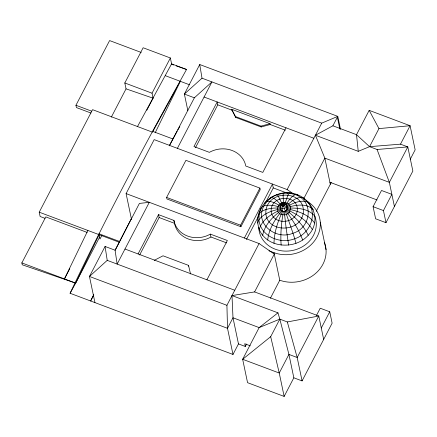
<?xml version="1.0" encoding="UTF-8"?>
<svg xmlns="http://www.w3.org/2000/svg" width="437" height="437" viewBox="0 0 437 437"><rect width="100%" height="100%" fill="white"/><g stroke="black" fill="none" stroke-linecap="round" stroke-linejoin="round"><path stroke-width="0.66" d="M274.004 243.393C274.152 232.222 277.883 221.395 282.526 211.344C281.936 208.728 281.87 205.259 283.711 203.101L284.76 204.123L284.744 205.521L283.788 206.34L282.493 206.34L281.57 205.281L281.756 203.811L282.592 203.101L283.711 203.101L284.809 204.374L286.59 204.68C290.458 210.252 281.352 215.179 280.647 208.176C274.321 207.695 267.684 208.231 261.987 211.218C255.782 215.064 257.486 223.689 259.228 229.562C267.428 248.462 295.265 249.909 308.238 235.281C323.467 219.494 310.625 195.192 290.501 192.968C275.55 191.045 260.96 201.697 258.021 216.424M312.308 229.491C306.747 220.03 296.805 214.086 287.033 209.711L286.459 206.985L286.59 204.68L284.853 203.058L282.264 203.058L280.346 204.691L280.215 206.996L280.789 209.722L282.526 211.344L285.11 211.344L287.033 209.711L287.164 207.406C295.499 205.1 306.818 202.697 313.405 209.897M284.46 203.806L284.695 205.275L283.733 206.095L282.439 206.095L281.57 205.281L283.001 203.915L284.46 203.806L284.744 205.521L286.459 206.985L284.542 208.618L281.952 208.624L280.215 206.996L281.625 205.527M267.695 240.06C268.788 229.092 274.977 219.33 281.783 210.956M283.367 211.552C281.461 222.608 280.281 233.899 281.149 245.113M262.653 235.341C264.582 224.744 272.956 216.67 281.193 210.399M270.11 198.873L270.405 197.732C276.626 194.405 283.416 192.613 290.501 192.968M285.23 202.773C294.041 203.445 290.796 216.512 282.799 214.72C273.983 214.054 277.233 200.987 285.23 202.773L287.994 194.968L289.316 193.181L295.155 194.585L297.176 194.58L298.269 195.694M259.228 229.562C261.829 219.489 271.918 213.693 280.789 209.722M257.65 223.105L258.906 219.833L259.256 213.595L261.402 207.564L263.866 205.942L267.193 201.211L271.743 197.349C275.534 198.748 278.227 201.987 280.92 204.855M264.598 203.669L265.204 202.151L267.193 201.211C272.011 201.14 276.392 203.62 280.379 206.073M87.881 230.457L64.447 278.904L69.805 268.613M323.67 339.418L318.764 316.022L254.596 291.921L231.992 295.576L232.992 317.77L238.476 343.914L232.992 354.451L70.089 293.271C105.983 217.184 145.679 142.97 186.539 69.472L171.588 63.857L170.359 57.979L143.134 47.753L124.807 82.97L126.042 88.848L111.331 117.121M70.089 293.271L75.683 283.127L99.117 234.674M93.611 294.849L90.639 300.989L93.791 294.937M115.308 250.046L131.395 218.538M155.162 132.799L180.366 81.337L152.786 131.564M90.945 113.03L76.431 107.578L75.945 105.268L109.605 40.575L141.206 52.445M44.973 218.314L40.128 216.49L39.221 212.18L92.562 109.665L152.458 132.16M99.625 237.111L75.683 283.127L22.243 264.784L21.85 262.91L45.792 216.894L87.121 232.413M146.821 110.222L153.081 98.188L152.032 93.196L170.359 57.979M137.508 126.544L171.588 63.857M101.903 235.368L100.018 238.984L98.92 233.735L119.47 241.453M131.504 219.401L126.091 193.596L154.174 139.627L287.147 189.571L293.216 193.717M115.068 250.21L139.403 203.429L149.296 202.309L117.154 264.09L115.068 250.21L105.071 246.457L89.459 276.457L94.944 302.606M340.527 129.445L337.79 116.373L199.736 64.529L184.376 94.053L187.844 110.605M169.359 145.576L177.165 131.22M169.359 145.86L194.367 97.806L211.94 81.921L177.378 148.345M166.617 197.431L185.927 160.319L259.889 188.096L260.212 189.636L240.896 226.748L166.939 198.972L166.617 197.431L240.574 225.208L240.896 226.748M138.081 253.946L158.527 214.649L173.942 220.439A24.45 21.528 -11.8 0 0 210.35 234.112L227.366 240.503L206.919 279.8M139.632 255.022L159.134 217.539L158.527 214.649M195.508 147.635L217.779 104.831L217.178 101.947L193.962 146.559L209.372 152.344A24.609 21.664 -11.8 0 1 245.785 166.022L262.801 172.413L286.011 127.801M240.574 225.208L259.889 188.096M244.387 238.023L272.464 184.059L273.278 187.921L266.1 201.714M246.446 239.487L258.611 216.102M232.992 354.451L227.508 328.307L226.923 305.316L259.07 243.54L126.091 193.596M287.147 189.571L321.714 123.147L337.79 116.373L332.885 125.796L315.416 135.246L324.838 158.128L330.323 184.272M254.596 291.921L274.283 254.088L259.07 243.54M303.83 198.507L324.838 158.128L389.356 182.36L394.414 206.488M238.476 343.914L245.294 346.475L246.555 344.061M270.388 298.252L279.767 280.232L273.994 252.701L269.017 250.833M316.208 211.393L331.262 182.464M410.201 159.368L415.15 149.853L410.092 125.725L369.167 110.353L356.516 134.667L358.242 151.328L369.56 146.668L400.494 144.166L407.803 146.908L412.861 171.036L385.986 222.69L375.623 218.795L373.078 206.674L381.512 190.472L391.874 194.361L383.446 210.568L385.986 222.69M284.148 396.425L279.243 373.029L242.655 359.285L259.146 327.592L279.822 319.13L288.928 354.412L293.833 377.808L284.148 396.425L247.56 382.681L242.655 359.285L270.683 336.687L279.822 319.13L277.965 312.843L231.992 295.576M377.071 149.492L389.356 182.36L407.803 146.908L377.071 149.492L369.56 146.668L378.961 128.598L369.167 110.353M400.494 144.166L410.092 125.725L378.961 128.598M316.486 315.438L320.239 308.222L329.733 311.783L332.12 323.172L302.082 380.906L293.833 377.808M321.282 328.029L329.733 311.783M177.832 130.035L179.842 126.468M286.017 204.74C288.376 200.851 290.982 196.705 295.155 194.585C314.35 200.954 311.264 227.945 292.998 233.227C276.321 240.503 254.279 224.006 263.866 205.942C269.296 204.412 275.053 205.554 280.314 207.22M260.326 209.968L261.064 208.913M286.612 205.729C291.042 201.681 296.565 196.339 303.065 197.688L304.939 199.398L303.791 198.791M105.071 246.457L107.223 260.359L89.459 276.457L227.508 328.307L232.992 317.77L259.146 327.592L277.965 312.843M199.736 64.529L202.014 78.19L184.376 94.053L194.367 97.806M283.892 203.309L282.597 203.314L281.69 204.374L280.346 204.691M282.597 203.314L281.756 203.811L281.701 204.811L282.455 205.516L283.575 205.51L284.405 204.806L282.258 203.729L282.226 204.308L283.307 204.713L283.788 204.308L283.384 203.325M281.69 204.374L282.646 203.56L282.264 203.058M283.498 192.979L283.083 194.973L283.466 202.779M286.759 206.728C292.965 203.194 300.585 199.496 307.774 202.096L309.975 204.112M283.941 203.56L284.853 203.058M154.239 260.337L163.034 255.798L188.544 265.379L190.505 273.944M270.022 123.682L231.572 109.245L235.483 116.553L260.998 126.135L270.022 123.682L270.197 124.518L285.356 130.215M231.572 109.245L235.658 117.389L261.173 126.97L270.197 124.518M279.822 319.13L287.333 321.954L318.764 316.022L297.176 357.51L302.082 380.906M280.603 208.962C272.606 210.372 264.008 213.125 258.906 219.833C260.594 236.373 280.308 244.474 294.707 238.755C309.445 234.216 318.3 214.786 307.774 202.096M287.349 208.165C296.887 207.755 308.5 208.345 314.984 216.348M276.643 194.602L277.2 194.612L278.276 196.109L281.739 203.189M287.306 208.952C297.357 210.836 308.478 214.261 314.607 223.034M126.042 88.848L153.081 98.188M171.763 64.332L173.691 65.004M176.264 65.9L186.539 69.472M332.885 125.796L356.516 134.667L369.56 146.668M202.014 78.19L321.714 123.147M165.415 75.721L189.707 84.844M315.416 135.246L358.242 151.328M204.079 97.025L313.853 138.256M217.779 104.831L231.747 110.08M124.807 82.97L152.032 93.196M329.897 182.256L377.044 199.96M373.078 206.674L383.446 210.568M152.262 131.22L172.812 138.939M75.945 105.268L91.721 111.195M273.278 187.921L288.021 193.46M159.134 217.539L174.549 223.329A24.45 21.528 -11.8 0 0 210.956 237.001L226.71 242.923M39.221 212.18L119.667 242.393M124.987 249.03L234.756 290.255M107.223 260.359L226.923 305.316M250.33 345.831L244.72 343.728L245.294 346.475M21.85 262.91L75.683 283.127M286.552 210.394C295.204 217.211 303.42 225.23 308.238 235.281M285.896 210.951C292.621 219.898 298.739 229.485 302.666 240.017M282.739 203.325C286.869 216.736 292.391 229.742 295.986 243.365M287.333 321.954L297.176 357.51L288.928 354.412L279.243 373.029L270.683 336.687M337.369 117.182L339.833 128.948M320.272 222.176L326.046 249.707M260.998 126.135L261.173 126.97M235.483 116.553L235.658 117.389M210.35 234.112L210.956 237.001M188.544 265.379L188.718 266.215M173.942 220.439L174.549 223.329M288.649 245.102L286.137 228.223L284.247 211.546M305.627 200.375A32.961 29.022 -11.8 0 1 316.246 238.323A32.961 29.022 -11.8 0 1 273.994 252.701M324.434 242.431A32.961 29.022 -11.8 0 1 315.263 273.72A32.961 29.022 -11.8 0 1 279.767 280.232M314.618 215.692A28.897 25.444 -11.8 0 1 292.85 250.406A28.897 25.444 -11.8 0 1 258.78 227.579M266.073 209.432C262.588 232.353 299.159 234.505 303.147 213.759C306.632 190.843 270.061 188.691 266.073 209.432M271.295 208.329C268.859 224.339 294.407 225.842 297.193 211.355C299.629 195.339 274.081 193.837 271.295 208.329"/></g></svg>
